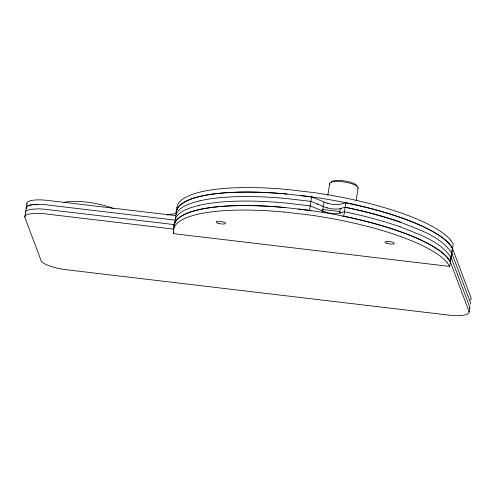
<?xml version="1.0" encoding="UTF-8"?>
<svg xmlns="http://www.w3.org/2000/svg" width="496" height="496" viewBox="0 0 496 496"><rect width="100%" height="100%" fill="white"/><g stroke="black" fill="none" stroke-linecap="round" stroke-linejoin="round"><path stroke-width="0.74" d="M24.8 216.913L26.902 203.416M450.604 240.021L453.201 243.927L449.692 266.42L173.588 233.659L173.817 232.159M311.054 211.011L309.498 210.372L311.606 196.875L300.588 195.449M322.4 212.493L324.074 201.996L325.469 202.573A9.399 2.393 8.9 0 0 339.425 204.414L345.861 202.752L343.753 216.25L342.854 216.485M327.806 195.418L329.679 183.421M340.671 213.168A117.998 30.002 8.9 0 0 339.617 213.02L340.318 208.518A117.998 30.002 8.9 0 1 341.372 208.667M356.128 200.675L358.118 187.928M345.836 202.771A140.349 35.681 8.9 0 1 450.467 245.359L452.408 248.44L450.306 261.938L448.365 258.856A140.349 35.681 8.9 0 0 343.734 216.268M469.098 312.052L469.799 307.557M26.325 208.549A23.337 5.933 8.9 0 1 27.224 206.293L27.993 205.852A23.771 6.045 8.9 0 1 31.44 204.86L38.285 204.364A23.337 5.933 8.9 0 1 47.089 204.929L174.859 220.094M199.981 200.775C190.749 203.403 175.417 206.646 175.491 218.73M199.28 205.276C190.042 207.905 174.716 211.147 174.79 223.225M345.16 207.247A140.473 35.718 8.9 0 1 400.793 222.338A140.461 35.712 8.9 0 0 345.16 207.247L338.731 208.915A9.399 2.393 8.9 0 1 324.781 207.074L323.373 206.497A117.701 29.927 8.9 0 0 322.028 206.361M287.661 189.515L315.276 192.789A140.225 35.65 8.9 0 1 450.517 240.014M284.741 207.495L312.474 210.788A140.225 35.65 8.9 0 1 447.714 258.013M284.152 212.009L311.767 215.289A140.225 35.65 8.9 0 1 447.014 262.514M322.363 209.486L339.903 211.569M298.487 208.946L309.498 210.372M175.565 215.593L47.79 200.427A23.355 5.94 8.9 0 0 37.064 199.894A23.783 6.045 8.9 0 0 28.694 201.357A23.355 5.94 8.9 0 0 27.026 204.054M174.158 224.589L46.388 209.43A23.337 5.933 8.9 0 0 37.584 208.866L30.733 209.362A23.752 6.039 8.9 0 0 27.292 210.354L26.524 210.794A23.337 5.933 8.9 0 0 25.625 213.051M174.189 229.177L45.688 213.931A23.355 5.94 8.9 0 0 34.962 213.392A23.783 6.045 8.9 0 0 26.592 214.855A23.355 5.94 8.9 0 0 24.924 217.552L41.125 260.654A23.355 5.94 8.9 0 0 45.068 264.015A23.783 6.045 8.9 0 0 55.372 267.691A23.355 5.94 8.9 0 0 66.675 269.768L448.21 315.041A23.355 5.94 8.9 0 0 458.936 315.58A23.783 6.045 8.9 0 0 467.306 314.117A23.355 5.94 8.9 0 0 468.974 311.42L450.38 261.95M327.124 203.162L327.955 203.403M326.424 207.663L327.255 207.905M325.723 212.158L326.554 212.406M400.799 222.332C418.897 229.71 440.188 235.997 451.707 252.941M400.098 226.833C418.196 234.205 439.481 240.492 451.007 257.443M317.118 203.93L317.893 204.253M324.068 211.569L322.673 210.992A117.701 29.927 8.9 0 0 321.321 210.862M311.606 196.875L324.037 201.99M323.336 206.491L310.905 201.37L286.142 198.499A140.263 35.662 8.9 0 0 200.018 200.787M322.629 210.992L310.205 205.871L285.442 203A140.263 35.662 8.9 0 0 199.318 205.288M449.903 244.522L452.495 248.422M447.801 258.019L450.393 261.919M447.101 262.52L449.692 266.42M329.958 184.4L329.654 183.607A14.372 3.652 8.9 0 1 341.025 181.641L343.883 181.97A14.372 3.652 8.9 0 1 357.821 186.955L358.131 187.742A14.372 3.652 8.9 0 1 357.839 188.437M451.403 258.304L451.081 257.449M452.172 253.958L451.782 252.948M452.073 253.723L452.488 254.808M451.472 258.459L469.675 306.919A23.355 5.94 8.9 0 1 469.34 308.686M452.482 248.453L471.076 297.922A23.355 5.94 8.9 0 1 470.177 300.179M452.538 254.963L470.375 302.424A23.355 5.94 8.9 0 1 470.041 304.184M176.049 212.052L176.198 214.229M173.947 225.55L174.09 227.726M176.861 207.539L176.998 209.715M176.254 213.491L176.161 212.04A140.225 35.65 8.9 0 1 286.862 194.023L314.576 197.29A140.225 35.65 8.9 0 1 449.816 244.516M174.053 225.537L174.195 227.707M173.352 230.039L173.588 233.659M173.439 230.051A140.225 35.65 8.9 0 1 284.165 212.034M174.139 225.55A140.225 35.65 8.9 0 1 284.865 207.533M63.965 202.399A31.651 8.048 8.9 0 1 83.675 201.804L90.049 202.554A31.651 8.048 8.9 0 1 113.46 208.692M167.034 215.047A31.651 8.048 8.9 0 1 175.888 213.788M331.44 182.336A12.822 3.261 8.9 0 1 344.559 180.941A12.822 3.261 8.9 0 1 356.773 186.248M176.247 212.052A140.225 35.65 8.9 0 1 286.973 194.035M176.948 207.551A140.225 35.65 8.9 0 1 287.674 189.534M27.224 206.293A23.721 6.033 8.9 0 1 31.44 204.86M32.928 204.643A23.69 6.026 8.9 0 1 38.285 204.364M400.092 226.833A140.449 35.706 8.9 0 0 344.46 211.749L338.03 213.41A9.399 2.393 8.9 0 1 324.08 211.569M174.034 225.562A140.225 35.65 8.9 0 1 284.754 207.52M386.923 243.325A4.712 1.197 8.9 0 0 394.277 243.536A4.712 1.197 8.9 0 0 387.729 241.354A4.712 1.197 8.9 0 0 386.923 243.325M218.091 223.256A4.712 1.197 8.9 0 0 225.444 223.467A4.712 1.197 8.9 0 0 218.897 221.284A4.712 1.197 8.9 0 0 218.091 223.256"/></g></svg>
